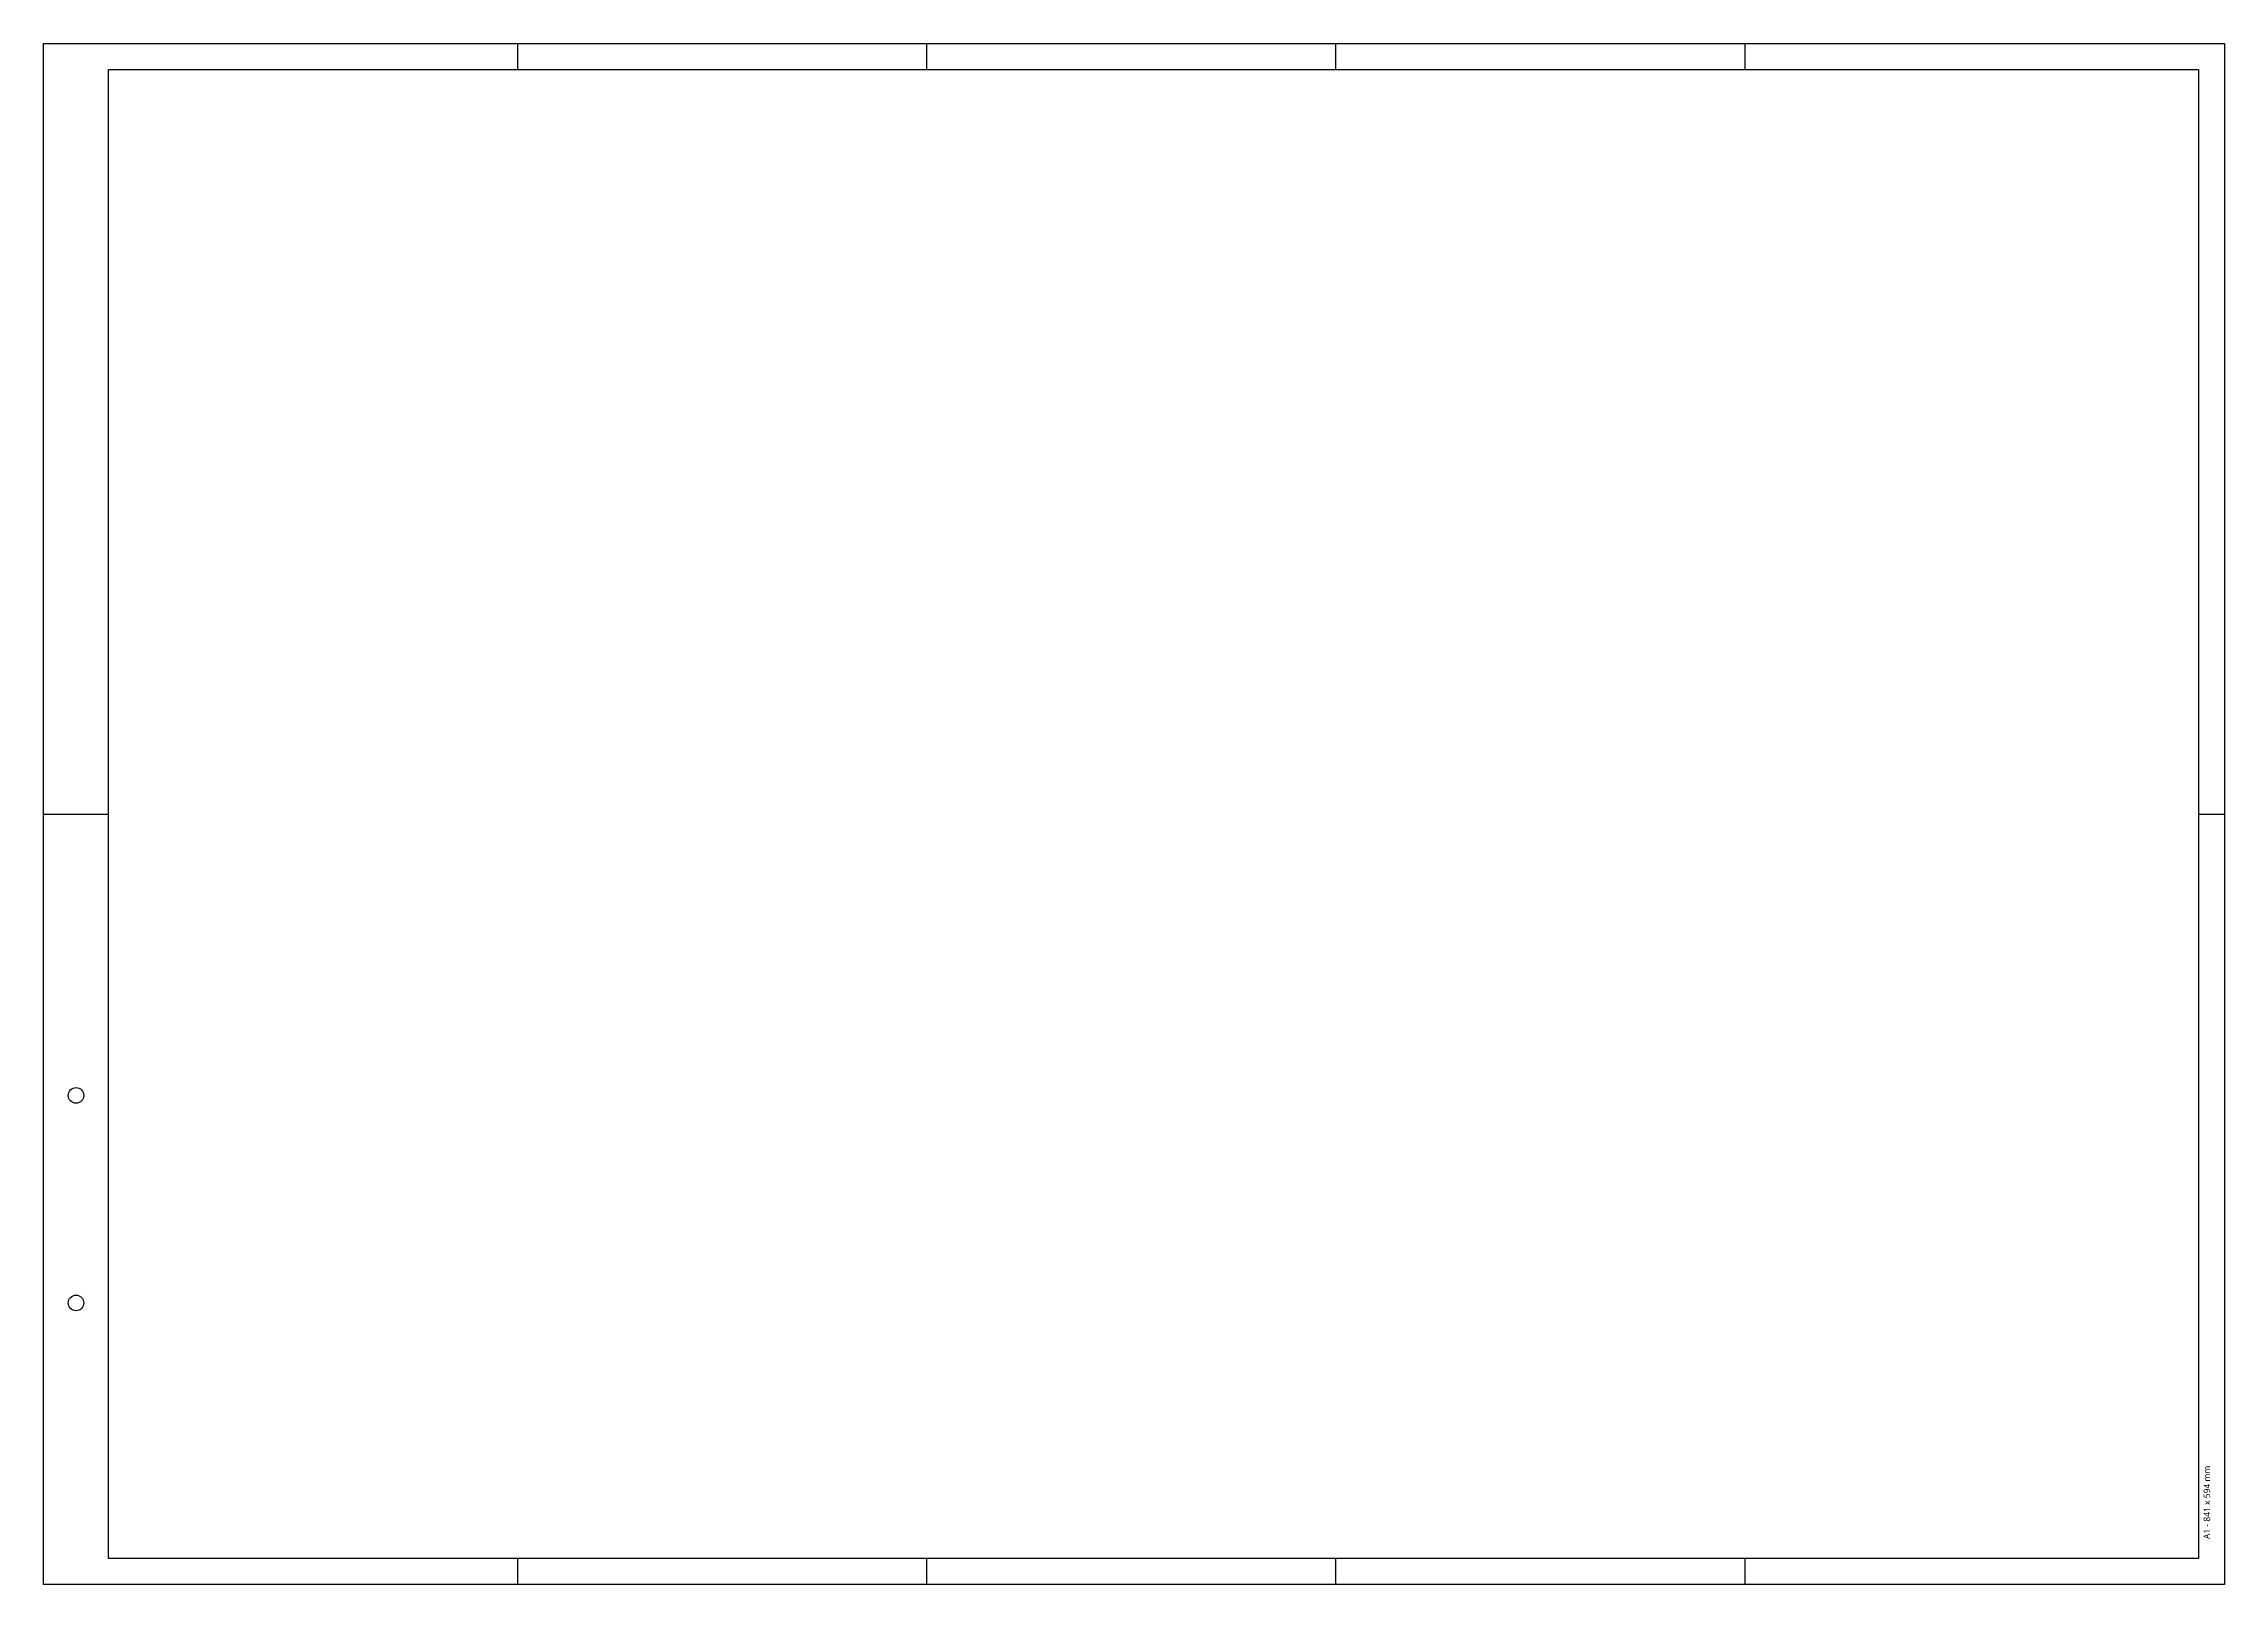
# Model space of a CAD drawing. Header units: centimetres. Extents: x -84.1 to 0, y 0 to 59.4.
import ezdxf
from ezdxf.enums import TextEntityAlignment as Align

# ---------------------------------------------------------------- set-up
doc = ezdxf.new("R2010")
doc.units = ezdxf.units.CM
for name, color, linetype in [('ATS-Símbolo 1', 1, 'Continuous'), ('ATS-Símbolo 2', 2, 'Continuous'), ('ATS-Símbolo 5', 5, 'Continuous')]:
    doc.layers.add(name, color=color, linetype=linetype)
doc.styles.get("Standard").update_dxf_attribs({"font": 'segoeuil.ttf'})

msp = doc.modelspace()

# ---------------------------------------------------------------- linework, layer by layer
at = {"layer": 'ATS-Símbolo 1'}
for p, q in [((-65.825, 59.4), (-65.825, 58.4)), ((-50.05, 59.4), (-50.05, 58.4)), ((-34.275, 59.4), (-34.275, 58.4)), ((-18.5, 59.4), (-18.5, 58.4)), ((-84.1, 29.7), (-81.6, 29.7)), ((-1, 29.7), (0, 29.7)), ((-65.825, 1), (-65.825, 0)), ((-50.05, 1), (-50.05, 0)), ((-34.275, 1), (-34.275, 0)), ((-18.5, 1), (-18.5, 0))]:
    msp.add_line(p, q, dxfattribs=at)
for centre in [(-82.85, 18.85), (-82.85, 10.85)]:
    msp.add_circle(centre, 0.3, dxfattribs=at)
at = {"layer": 'ATS-Símbolo 5'}
msp.add_lwpolyline([(-1, 58.4), (-1, 1), (-81.6, 1), (-81.6, 58.4)], close=True, dxfattribs=at)
at = {"layer": 'Defpoints'}
msp.add_lwpolyline([(0, 59.4), (0, 0), (-84.1, 0), (-84.1, 59.4)], close=True, dxfattribs=at)

# ---------------------------------------------------------------- texts
at = {"layer": 'ATS-Símbolo 2'}
msp.add_text('A1 - 841 x 594 mm', height=0.25, rotation=90, dxfattribs=at).set_placement((-0.8, 1.75), align=Align.TOP_LEFT)

doc.saveas('drawing.dxf')
